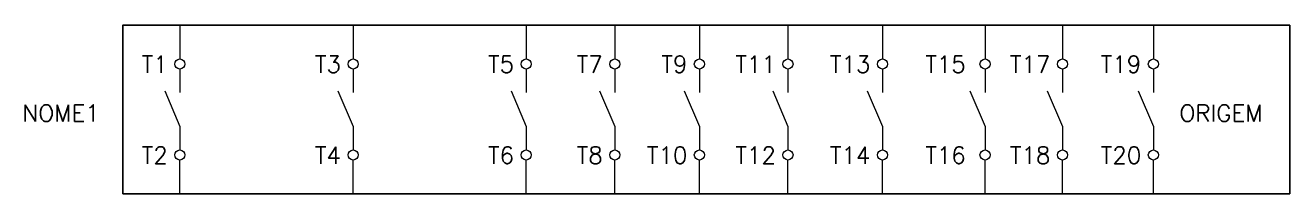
# Model space of a CAD drawing. Extents: x -12 to 138, y -20 to 0.
import ezdxf
from ezdxf.enums import TextEntityAlignment as Align

# ---------------------------------------------------------------- set-up
doc = ezdxf.new("R2010")
doc.units = 0
doc.header["$MEASUREMENT"] = 0
doc.layers.get('0').update_dxf_attribs({"linetype": 'CONTINUOUS'})
doc.styles.add('ROMANS', font='romans')

msp = doc.modelspace()

# ---------------------------------------------------------------- linework, layer by layer
at = {"lineweight": 25}
for p, q in [((6.77, -5.2), (6.77, -8)), ((27.3, -5.2), (27.3, -8)), ((47.82, -5.2), (47.82, -8)), ((58.32, -5.2), (58.32, -8)), ((68.35, -5.2), (68.35, -8)), ((78.85, -5.2), (78.85, -8)), ((90.05, -5.2), (90.05, -8)), ((102.21, -5.2), (102.21, -8)), ((111.39, -5.2), (111.39, -8)), ((122.16, -5.2), (122.16, -8)), ((4.97, -7.8), (6.77, -12)), ((25.5, -7.8), (27.3, -12)), ((46.02, -7.8), (47.82, -12)), ((56.52, -7.8), (58.32, -12)), ((66.55, -7.8), (68.35, -12)), ((77.05, -7.8), (78.85, -12)), ((88.25, -7.8), (90.05, -12)), ((100.41, -7.8), (102.21, -12)), ((109.59, -7.8), (111.39, -12)), ((120.36, -7.8), (122.16, -12)), ((6.77, -12), (6.77, -14.8)), ((27.3, -12), (27.3, -14.8)), ((47.82, -12), (47.82, -14.8)), ((58.32, -12), (58.32, -14.8)), ((68.35, -12), (68.35, -14.8)), ((78.85, -12), (78.85, -14.8)), ((90.05, -12), (90.05, -14.8)), ((102.21, -12), (102.21, -14.8)), ((111.39, -12), (111.39, -14.8)), ((122.16, -12), (122.16, -14.8))]:
    msp.add_line(p, q, dxfattribs=at)
at = {"lineweight": 35}
msp.add_lwpolyline([(0, -20), (138.32, -20), (138.32, 0), (0, 0), (0, -20)], close=True, dxfattribs=at)
for points in [[(6.77, 0), (6.77, -4)], [(27.3, 0), (27.3, -4)], [(47.82, 0), (47.82, -4)], [(58.32, 0), (58.32, -4)], [(68.35, 0), (68.35, -4)], [(78.85, 0), (78.85, -4)], [(90.05, 0), (90.05, -4)], [(102.21, 0), (102.21, -4)], [(111.39, 0), (111.39, -4)], [(122.16, 0), (122.16, -4)], [(6.77, -20), (6.77, -16)], [(27.3, -20), (27.3, -16)], [(47.82, -20), (47.82, -16)], [(58.32, -20), (58.32, -16)], [(68.35, -20), (68.35, -16)], [(78.85, -20), (78.85, -16)], [(90.05, -20), (90.05, -16)], [(102.21, -20), (102.21, -16)], [(111.39, -20), (111.39, -16)], [(122.16, -20), (122.16, -16)]]:
    msp.add_lwpolyline(points)
at = {"lineweight": 25}
for centre in [(6.77, -4.6), (27.3, -4.6), (47.82, -4.6), (58.32, -4.6), (68.35, -4.6), (78.85, -4.6), (90.05, -4.6), (102.21, -4.6), (111.39, -4.6), (122.16, -4.6), (6.77, -15.4), (27.3, -15.4), (47.82, -15.4), (58.32, -15.4), (68.35, -15.4), (78.85, -15.4), (90.05, -15.4), (102.21, -15.4), (111.39, -15.4), (122.16, -15.4)]:
    msp.add_circle(centre, 0.6, dxfattribs=at)

# ---------------------------------------------------------------- texts
at = {"style": 'ROMANS'}
for tag, p in [('T1', (5.34, -4.63)), ('T3', (25.86, -4.63)), ('T5', (46.39, -4.63)), ('T7', (56.89, -4.63)), ('T9', (66.92, -4.63)), ('T11', (77.42, -4.63)), ('T13', (88.62, -4.63)), ('T15', (99.93, -4.63)), ('T17', (109.96, -4.63)), ('T19', (120.73, -4.63)), ('NOME1', (-2.73, -10.44)), ('T2', (5.34, -15.43)), ('T4', (25.86, -15.43)), ('T6', (46.39, -15.43)), ('T8', (56.89, -15.43)), ('T10', (66.92, -15.43)), ('T12', (77.42, -15.43)), ('T14', (88.62, -15.43)), ('T16', (99.93, -15.43)), ('T18', (109.96, -15.43)), ('T20', (120.73, -15.43))]:
    msp.add_attdef(tag, text='', height=2, dxfattribs=at).set_placement(p, align=Align.MIDDLE_RIGHT)
msp.add_attdef('ORIGEM', text='', height=2, dxfattribs=at).set_placement((125.25, -10.44), align=Align.MIDDLE_LEFT)

doc.saveas('drawing.dxf')
